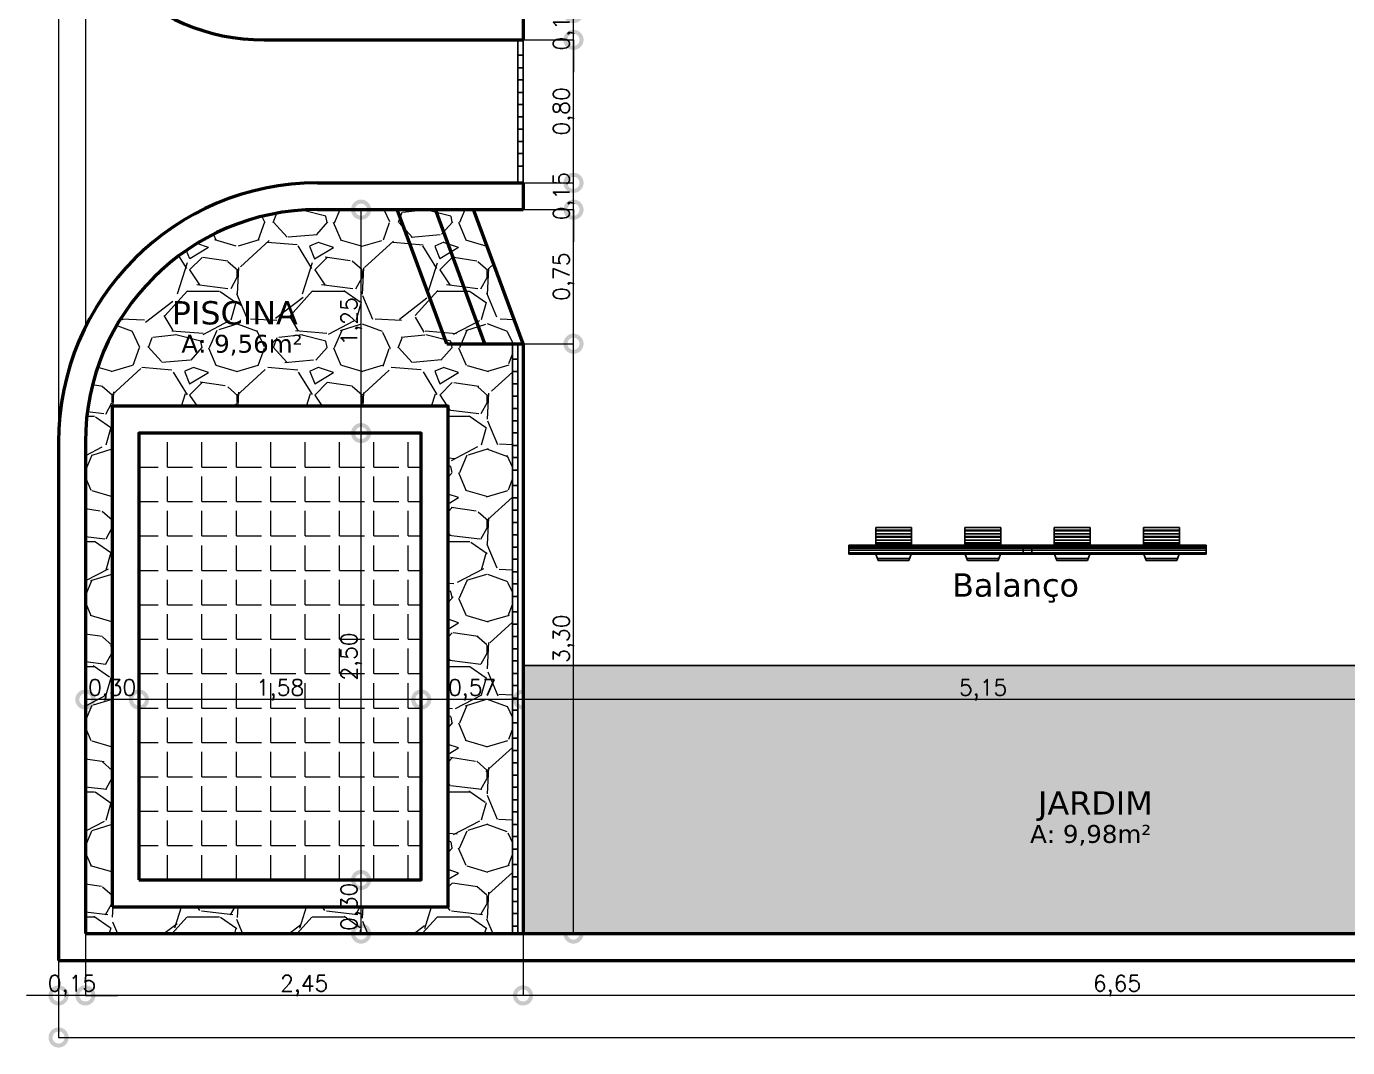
# Model space of a CAD drawing. Header units: millimetres. Extents: x 43 to 162, y -12 to 70.
# Drawn here: x 75.82 to 83.22, y 39.49 to 45.2 of the extents above; entities that cross this region are included whole.
import ezdxf

# ---------------------------------------------------------------- set-up
doc = ezdxf.new("R2010")
doc.units = ezdxf.units.MM
doc.header["$LTSCALE"] = 35
doc.header["$MEASUREMENT"] = 0
doc.header["$PDMODE"] = 35
doc.linetypes.add('HIDDEN2', pattern=[0.1875, 0.125, -0.0625])
for name, color, linetype, lineweight in [('ALVENARIA', 7, 'Continuous', 50), ('cotas', 1, 'Continuous', 9), ('PISO', 122, 'Continuous', 9), ('PROJEÇÃO', 165, 'HIDDEN2', 18)]:
    doc.layers.add(name, color=color, linetype=linetype, lineweight=lineweight)
for name, color, linetype in [('BALANÇO', 2, 'Continuous'), ('DESNÍVEL', 251, 'Continuous'), ('detalhes', 41, 'Continuous'), ('Esquadrias', 130, 'Continuous'), ('HACHURA 01', 8, 'Continuous'), ('TEXTO', 172, 'Continuous')]:
    doc.layers.add(name, color=color, linetype=linetype)
doc.styles.add('COTAS', font='romans.shx')
doc.styles.add('TEXTO ARQ', font='verdana.ttf')
doc.dimstyles.new('1 50', dxfattribs={"dimtxt": 0.09, "dimasz": 0.18, "dimexe": 0.0005, "dimexo": 0.001, "dimgap": 0.0006000000000000001, "dimtad": 1, "dimzin": 0, "dimtxsty": 'COTAS', "dimblk": 'DOTSMALL', "dimcen": 0.003, "dimdle": 0.0003, "dimclrd": 256, "dimclre": 256, "dimclrt": 256, "dimazin": 0, "dimtfac": 1, "dimtix": 1, "dimtmove": 0, "dimatfit": 3, "dimldrblk": 'DOTSMALL', "dimfxl": 1, "dimtolj": 1, "dimtzin": 0, "dimlwd": -1, "dimlwe": -1, "dimarcsym": 0})

# ---------------------------------------------------------------- blocks, each defined once
blk = doc.blocks.new('_DotSmall')
at = {"color": 0, "const_width": 0.5}
blk.add_lwpolyline([(-0.0625, 0, 1), (0.0625, 0, 1)], format="xyb", close=True, dxfattribs=at)
blk = doc.blocks.new('*D99')
at = {"layer": 'cotas'}
for p, q in [((78.60526059474311, 41.43501205040724), (78.03466059474312, 41.43501205040724)), ((78.03496059474311, 41.40811409249317), (78.03496059474311, 41.43551205040724)), ((78.60496059474312, 41.44215262823091), (78.60496059474312, 41.43451205040724))]:
    blk.add_line(p, q, dxfattribs=at)
at = {"layer": 'Defpoints', "color": 0}
for p in [(78.03496059474311, 41.43501205040724), (78.60496059474312, 41.44315262823091), (78.03496059474311, 41.40711409249317)]:
    blk.add_point(p, dxfattribs=at)
at = {"layer": 'cotas', "xscale": 0.18, "yscale": 0.18, "zscale": 0.18, "rotation": 180}
blk.add_blockref('_DotSmall', (78.03496059474311, 41.43501205040724), dxfattribs=at)
at = {"layer": 'cotas', "xscale": 0.18, "yscale": 0.18, "zscale": 0.18}
blk.add_blockref('_DotSmall', (78.60496059474312, 41.43501205040724), dxfattribs=at)
at = {"layer": 'cotas', "insert": (78.31996059474312, 41.48918347897867), "char_height": 0.09, "attachment_point": 5, "style": 'COTAS'}
blk.add_mtext('\\A1;0,57', dxfattribs=at)
blk = doc.blocks.new('*D100')
at = {"layer": 'cotas'}
for p, q in [((78.03526059474311, 41.43501205040724), (76.45466059474312, 41.43501205040724)), ((76.45496059474311, 41.40811409249317), (76.45496059474311, 41.43551205040724)), ((78.03496059474311, 41.40811409249317), (78.03496059474311, 41.43551205040724))]:
    blk.add_line(p, q, dxfattribs=at)
at = {"layer": 'Defpoints', "color": 0}
for p in [(76.45496059474311, 41.43501205040724), (76.45496059474311, 41.40711409249317), (78.03496059474311, 41.40711409249317)]:
    blk.add_point(p, dxfattribs=at)
at = {"layer": 'cotas', "xscale": 0.18, "yscale": 0.18, "zscale": 0.18, "rotation": 180}
blk.add_blockref('_DotSmall', (76.45496059474311, 41.43501205040724), dxfattribs=at)
at = {"layer": 'cotas', "xscale": 0.18, "yscale": 0.18, "zscale": 0.18}
blk.add_blockref('_DotSmall', (78.03496059474311, 41.43501205040724), dxfattribs=at)
at = {"layer": 'cotas', "insert": (77.2449605947431, 41.48918347897867), "char_height": 0.09, "attachment_point": 5, "style": 'COTAS'}
blk.add_mtext('\\A1;1,58', dxfattribs=at)
blk = doc.blocks.new('*D101')
at = {"layer": 'cotas'}
for p, q in [((76.45526059474311, 41.43501205040724), (76.15466059474312, 41.43501205040724)), ((76.15496059474312, 41.43601205040724), (76.15496059474312, 41.43551205040724)), ((76.45496059474311, 41.40811409249317), (76.45496059474311, 41.43551205040724))]:
    blk.add_line(p, q, dxfattribs=at)
at = {"layer": 'Defpoints', "color": 0}
for p in [(76.15496059474312, 41.43501205040724), (76.15496059474312, 41.43501205040724), (76.45496059474311, 41.40711409249317)]:
    blk.add_point(p, dxfattribs=at)
at = {"layer": 'cotas', "xscale": 0.18, "yscale": 0.18, "zscale": 0.18, "rotation": 180}
blk.add_blockref('_DotSmall', (76.15496059474312, 41.43501205040724), dxfattribs=at)
at = {"layer": 'cotas', "xscale": 0.18, "yscale": 0.18, "zscale": 0.18}
blk.add_blockref('_DotSmall', (76.45496059474311, 41.43501205040724), dxfattribs=at)
at = {"layer": 'cotas', "insert": (76.30496059474311, 41.48918347897867), "char_height": 0.09, "attachment_point": 5, "style": 'COTAS'}
blk.add_mtext('\\A1;0,30', dxfattribs=at)
blk = doc.blocks.new('*D102')
at = {"layer": 'cotas'}
for p, q in [((77.76278651695515, 40.42572165544193), (77.69792097632491, 40.42572165544193)), ((77.69842097632491, 40.12542165544193), (77.69842097632491, 40.42602165544194)), ((77.76278651695515, 40.12572165544194), (77.69792097632491, 40.12572165544194))]:
    blk.add_line(p, q, dxfattribs=at)
at = {"layer": 'Defpoints', "color": 0}
for p in [(77.69842097632491, 40.42572165544193), (77.76378651695515, 40.42572165544193), (77.76378651695515, 40.12572165544194)]:
    blk.add_point(p, dxfattribs=at)
at = {"layer": 'cotas', "xscale": 0.18, "yscale": 0.18, "zscale": 0.18}
for p, rotation in [((77.69842097632491, 40.42572165544193), 90), ((77.69842097632491, 40.12572165544194), 270)]:
    blk.add_blockref('_DotSmall', p, dxfattribs=dict(at, rotation=rotation))
at = {"layer": 'cotas', "insert": (77.64424954775347, 40.27572165544194), "char_height": 0.09, "attachment_point": 5, "rotation": 90, "style": 'COTAS'}
blk.add_mtext('\\A1;0,30', dxfattribs=at)
blk = doc.blocks.new('*D103')
at = {"layer": 'cotas'}
for p, q in [((77.6974209763249, 42.92572165544193), (77.69792097632491, 42.92572165544193)), ((77.69842097632491, 40.42542165544193), (77.69842097632491, 42.92602165544194)), ((77.76278651695515, 40.42572165544193), (77.69792097632491, 40.42572165544193))]:
    blk.add_line(p, q, dxfattribs=at)
at = {"layer": 'Defpoints', "color": 0}
for p in [(77.69842097632491, 42.92572165544193), (77.69842097632491, 42.92572165544193), (77.76378651695515, 40.42572165544193)]:
    blk.add_point(p, dxfattribs=at)
at = {"layer": 'cotas', "xscale": 0.18, "yscale": 0.18, "zscale": 0.18}
for p, rotation in [((77.69842097632491, 42.92572165544193), 90), ((77.69842097632491, 40.42572165544193), 270)]:
    blk.add_blockref('_DotSmall', p, dxfattribs=dict(at, rotation=rotation))
at = {"layer": 'cotas', "insert": (77.64424954775347, 41.67572165544194), "char_height": 0.09, "attachment_point": 5, "rotation": 90, "style": 'COTAS'}
blk.add_mtext('\\A1;2,50', dxfattribs=at)
blk = doc.blocks.new('*D104')
at = {"layer": 'cotas'}
for p, q in [((77.69742097632492, 44.17572165544193), (77.69792097632491, 44.17572165544193)), ((77.69842097632491, 42.92542165544193), (77.69842097632491, 44.17602165544194)), ((77.6974209763249, 42.92572165544193), (77.69792097632491, 42.92572165544193))]:
    blk.add_line(p, q, dxfattribs=at)
at = {"layer": 'Defpoints', "color": 0}
for p in [(77.69842097632493, 44.17572165544193), (77.69842097632491, 44.17572165544193), (77.69842097632491, 42.92572165544193)]:
    blk.add_point(p, dxfattribs=at)
at = {"layer": 'cotas', "xscale": 0.18, "yscale": 0.18, "zscale": 0.18}
for p, rotation in [((77.69842097632491, 44.17572165544193), 90), ((77.69842097632491, 42.92572165544193), 270)]:
    blk.add_blockref('_DotSmall', p, dxfattribs=dict(at, rotation=rotation))
at = {"layer": 'cotas', "insert": (77.64424954775347, 43.55072165544194), "char_height": 0.09, "attachment_point": 5, "rotation": 90, "style": 'COTAS'}
blk.add_mtext('\\A1;1,25', dxfattribs=at)
blk = doc.blocks.new('*D106')
at = {"layer": 'cotas'}
for p, q in [((83.75496059474311, 41.62472165544194), (83.75496059474311, 41.43451205040724)), ((83.7552605947431, 41.43501205040724), (78.60466059474312, 41.43501205040724)), ((78.60496059474312, 41.43401205040725), (78.60496059474312, 41.43451205040724))]:
    blk.add_line(p, q, dxfattribs=at)
at = {"layer": 'Defpoints', "color": 0}
for p in [(83.75496059474311, 41.62572165544194), (78.60496059474312, 41.43501205040724), (78.60496059474312, 41.43501205040724)]:
    blk.add_point(p, dxfattribs=at)
at = {"layer": 'cotas', "xscale": 0.18, "yscale": 0.18, "zscale": 0.18, "rotation": 180}
blk.add_blockref('_DotSmall', (78.60496059474312, 41.43501205040724), dxfattribs=at)
at = {"layer": 'cotas', "xscale": 0.18, "yscale": 0.18, "zscale": 0.18}
blk.add_blockref('_DotSmall', (83.75496059474311, 41.43501205040724), dxfattribs=at)
at = {"layer": 'cotas', "insert": (81.17996059474311, 41.48918347897867), "char_height": 0.09, "attachment_point": 5, "style": 'COTAS'}
blk.add_mtext('\\A1;5,15', dxfattribs=at)
blk = doc.blocks.new('*D108')
at = {"layer": 'cotas'}
for p, q in [((78.60596059474312, 43.42572165544193), (78.88775837583141, 43.42572165544193)), ((78.88725837583141, 40.12542165544193), (78.88725837583141, 43.42602165544194)), ((78.60596059474312, 40.12572165544194), (78.88775837583141, 40.12572165544194))]:
    blk.add_line(p, q, dxfattribs=at)
at = {"layer": 'Defpoints', "color": 0}
for p in [(78.60496059474312, 43.42572165544193), (78.88725837583141, 43.42572165544193), (78.60496059474312, 40.12572165544194)]:
    blk.add_point(p, dxfattribs=at)
at = {"layer": 'cotas', "xscale": 0.18, "yscale": 0.18, "zscale": 0.18}
for p, rotation in [((78.88725837583141, 43.42572165544193), 90), ((78.88725837583141, 40.12572165544194), 270)]:
    blk.add_blockref('_DotSmall', p, dxfattribs=dict(at, rotation=rotation))
at = {"layer": 'cotas', "insert": (78.83308694725997, 41.77572165544194), "char_height": 0.09, "attachment_point": 5, "rotation": 90, "style": 'COTAS'}
blk.add_mtext('\\A1;3,30', dxfattribs=at)
blk = doc.blocks.new('*D109')
at = {"layer": 'cotas'}
for p, q in [((78.60596059474312, 44.17572165544192), (78.88775837583141, 44.17572165544192)), ((78.88725837583141, 43.42542165544193), (78.88725837583141, 44.17602165544192)), ((78.60596059474312, 43.42572165544193), (78.88775837583141, 43.42572165544193))]:
    blk.add_line(p, q, dxfattribs=at)
at = {"layer": 'Defpoints', "color": 0}
for p in [(78.60496059474312, 44.17572165544192), (78.88725837583141, 44.17572165544192), (78.60496059474312, 43.42572165544193)]:
    blk.add_point(p, dxfattribs=at)
at = {"layer": 'cotas', "xscale": 0.18, "yscale": 0.18, "zscale": 0.18}
for p, rotation in [((78.88725837583141, 44.17572165544192), 90), ((78.88725837583141, 43.42572165544193), 270)]:
    blk.add_blockref('_DotSmall', p, dxfattribs=dict(at, rotation=rotation))
at = {"layer": 'cotas', "insert": (78.83308694725997, 43.80072165544193), "char_height": 0.09, "attachment_point": 5, "rotation": 90, "style": 'COTAS'}
blk.add_mtext('\\A1;0,75', dxfattribs=at)
blk = doc.blocks.new('*D110')
at = {"layer": 'cotas'}
for p, q in [((78.88725837583141, 44.32572165544193), (78.88725837583141, 44.50572165544193)), ((78.60596059474312, 44.32572165544193), (78.88775837583141, 44.32572165544193)), ((78.88725837583141, 44.17572165544192), (78.88725837583141, 44.32572165544193)), ((78.60596059474312, 44.17572165544192), (78.88775837583141, 44.17572165544192)), ((78.88725837583141, 44.17572165544192), (78.88725837583141, 43.99572165544192))]:
    blk.add_line(p, q, dxfattribs=at)
at = {"layer": 'Defpoints', "color": 0}
for p in [(78.60496059474312, 44.32572165544193), (78.88725837583141, 44.32572165544193), (78.60496059474312, 44.17572165544192)]:
    blk.add_point(p, dxfattribs=at)
at = {"layer": 'cotas', "xscale": 0.18, "yscale": 0.18, "zscale": 0.18}
for p, rotation in [((78.88725837583141, 44.32572165544193), 270), ((78.88725837583141, 44.17572165544192), 90)]:
    blk.add_blockref('_DotSmall', p, dxfattribs=dict(at, rotation=rotation))
at = {"layer": 'cotas', "insert": (78.83308694725997, 44.25072165544193), "char_height": 0.09, "attachment_point": 5, "rotation": 90, "style": 'COTAS'}
blk.add_mtext('\\A1;0,15', dxfattribs=at)
blk = doc.blocks.new('*D111')
at = {"layer": 'cotas'}
for p, q in [((78.60596059474314, 45.12572165544194), (78.88775837583141, 45.12572165544194)), ((78.88725837583141, 44.32542165544193), (78.88725837583141, 45.12602165544195)), ((78.60596059474312, 44.32572165544193), (78.88775837583141, 44.32572165544193))]:
    blk.add_line(p, q, dxfattribs=at)
at = {"layer": 'Defpoints', "color": 0}
for p in [(78.60496059474313, 45.12572165544194), (78.88725837583141, 45.12572165544194), (78.60496059474312, 44.32572165544193)]:
    blk.add_point(p, dxfattribs=at)
at = {"layer": 'cotas', "xscale": 0.18, "yscale": 0.18, "zscale": 0.18}
for p, rotation in [((78.88725837583141, 45.12572165544194), 90), ((78.88725837583141, 44.32572165544193), 270)]:
    blk.add_blockref('_DotSmall', p, dxfattribs=dict(at, rotation=rotation))
at = {"layer": 'cotas', "insert": (78.83308694725997, 44.72572165544194), "char_height": 0.09, "attachment_point": 5, "rotation": 90, "style": 'COTAS'}
blk.add_mtext('\\A1;0,80', dxfattribs=at)
blk = doc.blocks.new('*D112')
at = {"layer": 'cotas'}
for p, q in [((78.88725837583141, 45.27572165544193), (78.88725837583141, 45.45572165544193)), ((78.60596059474314, 45.27572165544193), (78.88775837583141, 45.27572165544193)), ((78.88725837583141, 45.12572165544194), (78.88725837583141, 45.27572165544193)), ((78.60596059474314, 45.12572165544194), (78.88775837583141, 45.12572165544194)), ((78.88725837583141, 45.12572165544194), (78.88725837583141, 44.94572165544194))]:
    blk.add_line(p, q, dxfattribs=at)
at = {"layer": 'Defpoints', "color": 0}
for p in [(78.60496059474313, 45.27572165544193), (78.88725837583141, 45.27572165544193), (78.60496059474313, 45.12572165544194)]:
    blk.add_point(p, dxfattribs=at)
at = {"layer": 'cotas', "xscale": 0.18, "yscale": 0.18, "zscale": 0.18}
for p, rotation in [((78.88725837583141, 45.27572165544193), 270), ((78.88725837583141, 45.12572165544194), 90)]:
    blk.add_blockref('_DotSmall', p, dxfattribs=dict(at, rotation=rotation))
at = {"layer": 'cotas', "insert": (78.83308694725997, 45.20072165544195), "char_height": 0.09, "attachment_point": 5, "rotation": 90, "style": 'COTAS'}
blk.add_mtext('\\A1;0,15', dxfattribs=at)
blk = doc.blocks.new('*D120')
at = {"layer": 'cotas'}
for p, q in [((78.60496059474312, 40.12472165544194), (78.60496059474312, 39.77910652572764)), ((85.25496059474312, 40.12472165544194), (85.25496059474312, 39.77910652572764)), ((85.25526059474312, 39.77960652572764), (78.60466059474312, 39.77960652572764))]:
    blk.add_line(p, q, dxfattribs=at)
at = {"layer": 'Defpoints', "color": 0}
for p in [(78.60496059474312, 40.12572165544194), (85.25496059474312, 40.12572165544194), (78.60496059474312, 39.77960652572764)]:
    blk.add_point(p, dxfattribs=at)
at = {"layer": 'cotas', "xscale": 0.18, "yscale": 0.18, "zscale": 0.18, "rotation": 180}
blk.add_blockref('_DotSmall', (78.60496059474312, 39.77960652572764), dxfattribs=at)
at = {"layer": 'cotas', "xscale": 0.18, "yscale": 0.18, "zscale": 0.18}
blk.add_blockref('_DotSmall', (85.25496059474312, 39.77960652572764), dxfattribs=at)
at = {"layer": 'cotas', "insert": (81.92996059474312, 39.83377795429907), "char_height": 0.09, "attachment_point": 5, "style": 'COTAS'}
blk.add_mtext('\\A1;6,65', dxfattribs=at)
blk = doc.blocks.new('*D121')
at = {"layer": 'cotas'}
for p, q in [((76.15496059474312, 40.12472165544194), (76.15496059474312, 39.77910652572764)), ((78.60496059474312, 40.12472165544194), (78.60496059474312, 39.77910652572764)), ((78.60526059474311, 39.77960652572764), (76.15466059474312, 39.77960652572764))]:
    blk.add_line(p, q, dxfattribs=at)
at = {"layer": 'Defpoints', "color": 0}
for p in [(76.15496059474312, 40.12572165544194), (78.60496059474312, 40.12572165544194), (76.15496059474312, 39.77960652572764)]:
    blk.add_point(p, dxfattribs=at)
at = {"layer": 'cotas', "xscale": 0.18, "yscale": 0.18, "zscale": 0.18, "rotation": 180}
blk.add_blockref('_DotSmall', (76.15496059474312, 39.77960652572764), dxfattribs=at)
at = {"layer": 'cotas', "xscale": 0.18, "yscale": 0.18, "zscale": 0.18}
blk.add_blockref('_DotSmall', (78.60496059474312, 39.77960652572764), dxfattribs=at)
at = {"layer": 'cotas', "insert": (77.37996059474312, 39.83377795429907), "char_height": 0.09, "attachment_point": 5, "style": 'COTAS'}
blk.add_mtext('\\A1;2,45', dxfattribs=at)
blk = doc.blocks.new('*D122')
at = {"layer": 'cotas'}
for p, q in [((76.15496059474312, 40.12472165544194), (76.15496059474312, 39.77910652572764)), ((76.00496059474312, 39.97472165544193), (76.00496059474312, 39.77910652572764)), ((76.00496059474312, 39.77960652572764), (75.82496059474312, 39.77960652572764)), ((76.15496059474312, 39.77960652572764), (76.00496059474312, 39.77960652572764)), ((76.15496059474312, 39.77960652572764), (76.33496059474312, 39.77960652572764))]:
    blk.add_line(p, q, dxfattribs=at)
at = {"layer": 'Defpoints', "color": 0}
for p in [(76.15496059474312, 40.12572165544194), (76.00496059474312, 39.97572165544193), (76.00496059474312, 39.77960652572764)]:
    blk.add_point(p, dxfattribs=at)
at = {"layer": 'cotas', "xscale": 0.18, "yscale": 0.18, "zscale": 0.18}
blk.add_blockref('_DotSmall', (76.00496059474312, 39.77960652572764), dxfattribs=at)
at = {"layer": 'cotas', "xscale": 0.18, "yscale": 0.18, "zscale": 0.18, "rotation": 180}
blk.add_blockref('_DotSmall', (76.15496059474312, 39.77960652572764), dxfattribs=at)
at = {"layer": 'cotas', "insert": (76.07996059474311, 39.83377795429907), "char_height": 0.09, "attachment_point": 5, "style": 'COTAS'}
blk.add_mtext('\\A1;0,15', dxfattribs=at)
blk = doc.blocks.new('*D123')
at = {"layer": 'cotas'}
for p, q in [((76.00496059474312, 39.97472165544193), (76.00496059474312, 39.54385794763887)), ((105.2049605947431, 39.97472165544193), (105.2049605947431, 39.54385794763887)), ((76.00466059474313, 39.54435794763887), (105.2052605947431, 39.54435794763887))]:
    blk.add_line(p, q, dxfattribs=at)
at = {"layer": 'Defpoints', "color": 0}
for p in [(76.00496059474312, 39.97572165544193), (105.2049605947431, 39.97572165544193), (105.2049605947431, 39.54435794763887)]:
    blk.add_point(p, dxfattribs=at)
at = {"layer": 'cotas', "xscale": 0.18, "yscale": 0.18, "zscale": 0.18, "rotation": 180}
blk.add_blockref('_DotSmall', (76.00496059474312, 39.54435794763887), dxfattribs=at)
at = {"layer": 'cotas', "xscale": 0.18, "yscale": 0.18, "zscale": 0.18}
blk.add_blockref('_DotSmall', (105.2049605947431, 39.54435794763887), dxfattribs=at)
at = {"layer": 'cotas', "insert": (90.60496059474312, 39.5985293762103), "char_height": 0.09, "attachment_point": 5, "style": 'COTAS'}
blk.add_mtext('\\A1;29,20', dxfattribs=at)
blk = doc.blocks.new('A$C72054F9F')
at = {"layer": 'BALANÇO', "color": 190}
for p, q in [((0.03498735779288609, 1.999999899548499), (0.03498735779288609, -1.004515013391938e-07)), ((0.08498735779289746, 1.999999899548499), (0.03498735779288609, 1.999999899548499)), ((0.04301026867887003, 1.999999899548499), (0.04301026867887003, -1.004515013391938e-07)), ((0.05705035644345458, 1.999999899548499), (0.05705035644345458, -1.004515013391938e-07)), ((0.06908471648654313, 1.999999899548499), (0.06908471648654313, -1.004515013391938e-07)), ((0.07710762108661129, 1.999999899548499), (0.07710762108661129, -1.004515013391938e-07)), ((0.08498735779289746, 1.999999899548499), (0.08498735779289746, -1.004515013391938e-07)), ((0.08498735779289746, -1.004515013391938e-07), (0.03498735779288609, -1.004515013391938e-07))]:
    blk.add_line(p, q, dxfattribs=at)
at = {"layer": 'BALANÇO', "color": 142}
for p, q in [((0.03498735779288609, 1.849604662576724), (-1.030229554999096e-07, 1.835817264425998)), ((0.1849873577928918, 1.849999899548465), (0.08498735779289746, 1.849999899548465)), ((0.09394309945605528, 1.849999899548465), (0.09394309945605528, 1.649999899548476)), ((0.09894309945605073, 1.849999899548465), (0.09894309945605073, 1.649999899548476)), ((0.1139578522350178, 1.849999899548465), (0.1139578522350178, 1.649999899548476)), ((0.1294578522350207, 1.849999899548465), (0.1294578522350207, 1.649999899548476)), ((0.1344578522350162, 1.849999899548465), (0.1344578522350162, 1.649999899548476)), ((0.1494726050139548, 1.849999899548465), (0.1494726050139548, 1.649999899548476)), ((0.1649726050139293, 1.849999899548465), (0.1649726050139293, 1.649999899548476)), ((0.1699726050139247, 1.849999899548465), (0.1699726050139247, 1.649999899548476)), ((0.1849873577928918, 1.849999899548465), (0.1849873577928918, 1.649999899548476)), ((-1.030229554999096e-07, 1.835817264425998), (-1.030229554999096e-07, 1.664182534670971)), ((0.01104645672830884, 1.840170347328694), (0.01104645672830884, 1.659829451768246)), ((0.09894309945605073, 1.817181008606468), (0.0939430994560837, 1.817181008606468)), ((0.09894309945605073, 1.80468100860648), (0.0939430994560837, 1.80468100860648)), ((0.1344578522349877, 1.817181008606468), (0.1294578522350207, 1.817181008606468)), ((0.1344578522349877, 1.80468100860648), (0.1294578522350207, 1.80468100860648)), ((0.1699726050139247, 1.81718100860644), (0.1649726050139293, 1.81718100860644)), ((0.1699726050139247, 1.804681008606451), (0.1649726050139293, 1.804681008606451)), ((0.09894309945605073, 1.756249899548493), (0.0939430994560837, 1.756249899548493)), ((0.09894309945605073, 1.743749899548504), (0.0939430994560837, 1.743749899548504)), ((0.1344578522349877, 1.756249899548493), (0.1294578522350207, 1.756249899548493)), ((0.1344578522349877, 1.743749899548504), (0.1294578522350207, 1.743749899548504)), ((0.1699726050139247, 1.756249899548465), (0.1649726050139293, 1.756249899548465)), ((0.1699726050139247, 1.743749899548476), (0.1649726050139293, 1.743749899548476)), ((0.03498735779288609, 1.650395136520217), (-1.030229554999096e-07, 1.664182534670971)), ((0.1849873577928918, 1.649999899548476), (0.08498735779289746, 1.649999899548476)), ((0.09894309945605073, 1.692444665322199), (0.0939430994560837, 1.692444665322199)), ((0.09894309945605073, 1.679944665322211), (0.0939430994560837, 1.679944665322211)), ((0.1344578522349877, 1.692444665322199), (0.1294578522350207, 1.692444665322199)), ((0.1344578522349877, 1.679944665322211), (0.1294578522350207, 1.679944665322211)), ((0.1699726050139247, 1.692444665322171), (0.1649726050139293, 1.692444665322171)), ((0.1699726050139247, 1.679944665322182), (0.1649726050139293, 1.679944665322182)), ((0.03498735779288609, 1.349604662576724), (-1.030229554999096e-07, 1.335817264425998)), ((-1.030229554999096e-07, 1.335817264425998), (-1.030229554999096e-07, 1.164182534670971)), ((0.01104645672830884, 1.340170347328694), (0.01104645672830884, 1.159829451768246)), ((0.1849873577928918, 1.349999899548465), (0.08498735779289746, 1.349999899548465)), ((0.09394309945605528, 1.349999899548465), (0.09394309945605528, 1.149999899548476)), ((0.09894309945605073, 1.349999899548465), (0.09894309945605073, 1.149999899548476)), ((0.1139578522350178, 1.349999899548465), (0.1139578522350178, 1.149999899548476)), ((0.1294578522350207, 1.349999899548465), (0.1294578522350207, 1.149999899548476)), ((0.1344578522350162, 1.349999899548465), (0.1344578522350162, 1.149999899548476)), ((0.1494726050139548, 1.349999899548465), (0.1494726050139548, 1.149999899548476)), ((0.1649726050139293, 1.349999899548465), (0.1649726050139293, 1.149999899548476)), ((0.1699726050139247, 1.349999899548465), (0.1699726050139247, 1.149999899548476)), ((0.1849873577928918, 1.349999899548465), (0.1849873577928918, 1.149999899548476)), ((0.09894309945605073, 1.317181008606468), (0.0939430994560837, 1.317181008606468)), ((0.09894309945605073, 1.30468100860648), (0.0939430994560837, 1.30468100860648)), ((0.1344578522349877, 1.317181008606468), (0.1294578522350207, 1.317181008606468)), ((0.1344578522349877, 1.30468100860648), (0.1294578522350207, 1.30468100860648)), ((0.1699726050139247, 1.31718100860644), (0.1649726050139293, 1.31718100860644)), ((0.1699726050139247, 1.304681008606451), (0.1649726050139293, 1.304681008606451)), ((0.09894309945605073, 1.256249899548493), (0.0939430994560837, 1.256249899548493)), ((0.09894309945605073, 1.243749899548504), (0.0939430994560837, 1.243749899548504)), ((0.09894309945605073, 1.192444665322199), (0.0939430994560837, 1.192444665322199)), ((0.1344578522349877, 1.256249899548493), (0.1294578522350207, 1.256249899548493)), ((0.1344578522349877, 1.243749899548504), (0.1294578522350207, 1.243749899548504)), ((0.1344578522349877, 1.192444665322199), (0.1294578522350207, 1.192444665322199)), ((0.1699726050139247, 1.256249899548465), (0.1649726050139293, 1.256249899548465)), ((0.1699726050139247, 1.243749899548476), (0.1649726050139293, 1.243749899548476)), ((0.1699726050139247, 1.192444665322171), (0.1649726050139293, 1.192444665322171)), ((0.03498735779288609, 1.150395136520217), (-1.030229554999096e-07, 1.164182534670971)), ((0.1849873577928918, 1.149999899548476), (0.08498735779289746, 1.149999899548476)), ((0.09894309945605073, 1.179944665322211), (0.0939430994560837, 1.179944665322211)), ((0.1344578522349877, 1.179944665322211), (0.1294578522350207, 1.179944665322211)), ((0.1699726050139247, 1.179944665322182), (0.1649726050139293, 1.179944665322182)), ((0.03498735779288609, 0.8496046625767804), (-1.030229554999096e-07, 0.8358172644260264)), ((-1.030229554999096e-07, 0.6641825346709993), (-1.030229554999096e-07, 0.8358172644260264)), ((0.01104645672830884, 0.659829451768303), (0.01104645672830884, 0.8401703473287512)), ((0.1849873577928918, 0.8499998995485214), (0.08498735779289746, 0.8499998995485214)), ((0.09394309945605528, 0.6499998995485328), (0.09394309945605528, 0.8499998995485214)), ((0.09894309945605073, 0.8200551337747868), (0.0939430994560837, 0.8200551337747868)), ((0.09894309945605073, 0.6499998995485328), (0.09894309945605073, 0.8499998995485214)), ((0.1139578522350178, 0.6499998995485328), (0.1139578522350178, 0.8499998995485214)), ((0.1294578522350207, 0.6499998995485328), (0.1294578522350207, 0.8499998995485214)), ((0.1344578522349877, 0.8200551337747868), (0.1294578522350207, 0.8200551337747868)), ((0.1344578522350162, 0.6499998995485328), (0.1344578522350162, 0.8499998995485214)), ((0.1494726050139548, 0.6499998995485328), (0.1494726050139548, 0.8499998995485214)), ((0.1649726050139293, 0.6499998995485328), (0.1649726050139293, 0.8499998995485214)), ((0.1699726050139247, 0.8200551337748152), (0.1649726050139293, 0.8200551337748152)), ((0.1699726050139247, 0.6499998995485328), (0.1699726050139247, 0.8499998995485214)), ((0.1849873577928918, 0.6499998995485328), (0.1849873577928918, 0.8499998995485214)), ((0.09894309945605073, 0.8075551337747982), (0.0939430994560837, 0.8075551337747982)), ((0.09894309945605073, 0.756249899548493), (0.0939430994560837, 0.756249899548493)), ((0.09894309945605073, 0.7437498995485043), (0.0939430994560837, 0.7437498995485043)), ((0.1344578522349877, 0.8075551337747982), (0.1294578522350207, 0.8075551337747982)), ((0.1344578522349877, 0.756249899548493), (0.1294578522350207, 0.756249899548493)), ((0.1344578522349877, 0.7437498995485043), (0.1294578522350207, 0.7437498995485043)), ((0.1699726050139247, 0.8075551337748266), (0.1649726050139293, 0.8075551337748266)), ((0.1699726050139247, 0.7562498995485214), (0.1649726050139293, 0.7562498995485214)), ((0.1699726050139247, 0.7437498995485328), (0.1649726050139293, 0.7437498995485328)), ((0.09894309945605073, 0.6953187904905178), (0.0939430994560837, 0.6953187904905178)), ((0.09894309945605073, 0.6828187904905292), (0.0939430994560837, 0.6828187904905292)), ((0.1344578522349877, 0.6953187904905178), (0.1294578522350207, 0.6953187904905178)), ((0.1344578522349877, 0.6828187904905292), (0.1294578522350207, 0.6828187904905292)), ((0.1699726050139247, 0.6953187904905462), (0.1649726050139293, 0.6953187904905462)), ((0.1699726050139247, 0.6828187904905576), (0.1649726050139293, 0.6828187904905576)), ((0.03498735779288609, 0.6503951365202738), (-1.030229554999096e-07, 0.6641825346709993)), ((0.1849873577928918, 0.6499998995485328), (0.08498735779289746, 0.6499998995485328)), ((0.03498735779288609, 0.3496046625767804), (-1.030229554999096e-07, 0.3358172644260264)), ((-1.030229554999096e-07, 0.1641825346709993), (-1.030229554999096e-07, 0.3358172644260264)), ((0.01104645672830884, 0.159829451768303), (0.01104645672830884, 0.3401703473287512)), ((0.1849873577928918, 0.3499998995485214), (0.08498735779289746, 0.3499998995485214)), ((0.09394309945605528, 0.1499998995485328), (0.09394309945605528, 0.3499998995485214)), ((0.09894309945605073, 0.3200551337747868), (0.0939430994560837, 0.3200551337747868)), ((0.09894309945605073, 0.3075551337747982), (0.0939430994560837, 0.3075551337747982)), ((0.09894309945605073, 0.1499998995485328), (0.09894309945605073, 0.3499998995485214)), ((0.1139578522350178, 0.1499998995485328), (0.1139578522350178, 0.3499998995485214)), ((0.1294578522350207, 0.1499998995485328), (0.1294578522350207, 0.3499998995485214)), ((0.1344578522349877, 0.3200551337747868), (0.1294578522350207, 0.3200551337747868)), ((0.1344578522349877, 0.3075551337747982), (0.1294578522350207, 0.3075551337747982)), ((0.1344578522350162, 0.1499998995485328), (0.1344578522350162, 0.3499998995485214)), ((0.1494726050139548, 0.1499998995485328), (0.1494726050139548, 0.3499998995485214)), ((0.1649726050139293, 0.1499998995485328), (0.1649726050139293, 0.3499998995485214)), ((0.1699726050139247, 0.3200551337748152), (0.1649726050139293, 0.3200551337748152)), ((0.1699726050139247, 0.3075551337748266), (0.1649726050139293, 0.3075551337748266)), ((0.1699726050139247, 0.1499998995485328), (0.1699726050139247, 0.3499998995485214)), ((0.1849873577928918, 0.1499998995485328), (0.1849873577928918, 0.3499998995485214)), ((0.09894309945605073, 0.256249899548493), (0.0939430994560837, 0.256249899548493)), ((0.09894309945605073, 0.2437498995485043), (0.0939430994560837, 0.2437498995485043)), ((0.1344578522349877, 0.256249899548493), (0.1294578522350207, 0.256249899548493)), ((0.1344578522349877, 0.2437498995485043), (0.1294578522350207, 0.2437498995485043)), ((0.1699726050139247, 0.2562498995485214), (0.1649726050139293, 0.2562498995485214)), ((0.1699726050139247, 0.2437498995485328), (0.1649726050139293, 0.2437498995485328)), ((0.03498735779288609, 0.1503951365202738), (-1.030229554999096e-07, 0.1641825346709993)), ((0.1849873577928918, 0.1499998995485328), (0.08498735779289746, 0.1499998995485328)), ((0.09894309945605073, 0.1953187904905178), (0.0939430994560837, 0.1953187904905178)), ((0.09894309945605073, 0.1828187904905292), (0.0939430994560837, 0.1828187904905292)), ((0.1344578522349877, 0.1953187904905178), (0.1294578522350207, 0.1953187904905178)), ((0.1344578522349877, 0.1828187904905292), (0.1294578522350207, 0.1828187904905292)), ((0.1699726050139247, 0.1953187904905462), (0.1649726050139293, 0.1953187904905462)), ((0.1699726050139247, 0.1828187904905576), (0.1649726050139293, 0.1828187904905576))]:
    blk.add_line(p, q, dxfattribs=at)
at = {"layer": 'BALANÇO', "color": 141}
for p, q in [((0.08498735779289746, 1.024999899548504), (0.03498735779288609, 1.024999899548504)), ((0.08498735779289746, 0.974999899548493), (0.03498735779288609, 0.974999899548493))]:
    blk.add_line(p, q, dxfattribs=at)
blk = doc.blocks.new('BALANÇO_PLT')
at = {"layer": 'Esquadrias'}
blk.add_blockref('A$C72054F9F', (-0.03498735779288609, -0.9999998995484987), dxfattribs=at)

msp = doc.modelspace()

# ---------------------------------------------------------------- hatches: boundary and pattern name
at = {"layer": 'HACHURA 01'}
h = msp.add_hatch(dxfattribs=at)
h.set_pattern_fill('AR-SAND,_O', color=86, scale=0.05)
h.set_pattern_definition([(37.50000000000001, (0, 0), (-0.003149667905480408, 0.09634118845065794), [0, -0.07600000000000001, 0, -0.085, 0, -0.08125]), (7.499999999999999, (0, 0), (0.08848883526338636, 0.141107303261487), [0, -0.041, 0, -0.0685, 0, -0.02625]), (327.5, (-0.0615, 0), (0.1557070930875748, 0.0002829526768482138), [0, -0.025, 0, -0.09000000000000001, 0, -0.1175]), (317.5, (-0.0615, 0), (0.1503063302286147, 0.04388377824671246), [0, -0.0125, 0, -0.059, 0, -0.0675])])
h.paths.add_polyline_path([(85.25496059474312, 41.12572165544194), (83.25496059474312, 41.12572165544192), (83.25496059474312, 41.62572165544192), (78.6049605947431, 41.62572165544192), (78.6049605947431, 40.12572165544194), (85.25496059474312, 40.12572165544194)])
h.paths.add_polyline_path([(85.25496059474312, 41.62572165544194), (83.75496059474312, 41.62572165544192), (83.25496059474312, 41.62572165544192), (83.25496059474312, 41.12572165544192), (85.25496059474312, 41.12572165544194)])
h.paths.add_polyline_path([(81.02031773760025, 41.5652549075501), (81.33960345188596, 41.5652549075501), (81.33960345188596, 41.41311205040724), (81.02031773760025, 41.41311205040724)], flags=24)
h.paths.add_polyline_path([(81.41132991204402, 40.57653768045428), (82.20041654736976, 40.57653768045428), (82.20041654736976, 40.76723613579342), (81.41132991204402, 40.76723613579342)], flags=24)
h.paths.add_polyline_path([(81.45464761504671, 40.75664532655067), (82.212122430359, 40.75664532655067), (82.212122430359, 40.95439549444858), (81.45464761504671, 40.95439549444858)], flags=24)
h.paths.add_polyline_path([(85.17031773760026, 41.5652549075501), (85.48960345188597, 41.5652549075501), (85.48960345188597, 41.41311205040724), (85.17031773760026, 41.41311205040724)], flags=9)
h.paths.add_polyline_path([(84.35174630902884, 41.5652549075501), (84.65817488045741, 41.5652549075501), (84.65817488045741, 41.41311205040724), (84.35174630902884, 41.41311205040724)], flags=25)
at = {"layer": 'PISO'}
h = msp.add_hatch(dxfattribs=at)
h.set_pattern_fill('GRAVEL,_O', color=31, scale=0.7)
h.set_pattern_definition([(228.0128, (0.504, 0.7), (-5.599998762510713, -6.300000939125073), [0.09417519999999999, -9.3233616]), (184.9697, (0.4409999999999999, 0.63), (8.400000736062344, 0.6999939149049362), [0.1616076, -15.9991475]), (132.5104, (0.28, 0.616), (6.999993502842769, -7.700006071709838), [0.1139516, -11.2812224]), (267.2737, (0.006999999999999999, 0.4409999999999999), (0.6999972124090332, 14.00000020648143), [0.1471666, -14.5694906]), (292.8337, (0, 0.294), (-3.500006933805998, 8.399997488244443), [0.1443085, -14.2865611]), (357.2737, (0.05599999999999999, 0.161), (-14.00000020648143, 0.699997212409034), [0.1471666, -14.5694906]), (37.6942, (0.203, 0.154), (-9.100005141932582, -6.99999328361237), [0.1946203, -19.2673943]), (72.2553, (0.357, 0.273), (4.900007533893785, 15.39999736186743), [0.1837416, -18.1904247]), (121.4296, (0.413, 0.448), (-5.600005763923455, 9.099996525544796), [0.147665, -14.6188511]), (175.2364, (0.336, 0.574), (7.70000066242371, -0.6999940728628823), [0.1685824, -8.2605341]), (222.3974, (0.168, 0.588), (-8.400005145751264, -7.699994457409883), [0.2180136, -21.5833625]), (138.8141, (0.7, 0.434), (-4.900002062764, 4.199998119339929), [0.0744107, -7.3666908]), (171.4692, (0.644, 0.4829999999999999), (9.099998799370589, -1.400005537027853), [0.1415659, -14.0150577]), (225, (0.504, 0.504), (-7.771561172376095e-17, -0.7000002166142665), [0.09899469999999999, -0.8909543999999999]), (203.1986, (0.455, 0.588), (3.499999811466953, 1.400000927685398), [0.0533106, -5.2777305]), (291.8014, (0.406, 0.567), (-0.6999999373504541, 2.100000191107539), [0.07539209999999999, -3.6942234]), (30.9638, (0.434, 0.4969999999999999), (2.099998615601598, 1.400001738478513), [0.1224503, -3.9592161]), (161.5651, (0.5389999999999999, 0.5599999999999999), (1.400000304215073, -0.6999988822558953), [0.0885437, -2.1250509]), (16.38950000000001, (0, 0.567), (7.000001538888371, 2.099994896872579), [0.12404, -12.2799915]), (70.3462, (0.119, 0.602), (-2.799996673160221, -7.700001494924356), [0.1040627, -10.3021856]), (293.1986, (0.5389999999999999, 0.7), (-1.400000927685398, 3.499999811466953), [0.1066205, -5.2244206]), (343.6105, (0.581, 0.602), (-7.000001538888371, 2.099994896872581), [0.12404, -12.2799915]), (339.444, (0, 0.133), (-3.500001291179696, 1.399997197495109), [0.119616, -5.8611868]), (294.7751, (0.112, 0.091), (-3.499994532471618, 7.700002395287382), [0.1002246, -9.9222501]), (66.80140000000002, (0.5459999999999999, 0), (1.400000927685399, 3.499999811466953), [0.1066205, -5.2244206]), (17.354, (0.588, 0.098), (-9.100001413367783, -2.799996151581383), [0.1173417, -11.6167968]), (69.444, (0.203, 0), (-1.399997197495111, -3.500001291179695), [0.059808, -5.920994799999999]), (101.3099, (0.504, 0), (-0.6999983425131237, 2.800000526561667), [0.035693, -3.533620299999999]), (165.9638, (0.4969999999999999, 0.035), (2.100000382192817, -0.6999986401528719), [0.1443085, -2.741865]), (186.009, (0.357, 0.06999999999999999), (6.999999825634228, 0.699999522237289), [0.133735, -13.2397461]), (303.6901, (0.434, 0.434), (-0.7000009341550335, 1.399999690439812), [0.1009554, -2.4229303]), (353.1572, (0.4899999999999999, 0.35), (11.89999955583498, -1.400005598547333), [0.1762558, -17.4492941]), (60.94540000000001, (0.6649999999999999, 0.329), (-2.800000019039496, -4.90000026919878), [0.07206919999999999, -7.1348718]), (90, (0.7, 0.392), (-0.6999999999999998, 0.7), [0.042, -0.6579999999999999]), (120.2564, (0.343, 0.091), (2.799996420761885, -4.900001719098313), [0.0972468, -9.627464]), (48.01280000000001, (0.294, 0.175), (5.599998762510712, 6.300000939125074), [0.1883504, -9.229186399999998]), (0, (0.42, 0.315), (0.7, 0.7), [0.182, -0.518]), (325.3048, (0.602, 0.315), (-6.999995981291268, 4.90000602671612), [0.1106798, -10.9572918]), (254.0546, (0.693, 0.252), (-0.6999999225074667, -2.800000088656506), [0.1019214, -4.9941556]), (207.646, (0.6649999999999999, 0.154), (-13.29999706502571, -7.000005399218424), [0.1659455, -16.4286318]), (175.4261, (0.518, 0.077), (-9.100000390818494, 0.6999963608127587), [0.1755593, -17.3803518])])
h.paths.add_polyline_path([(78.54496059474312, 43.42572165544193), (78.17840724647856, 43.42572165544193), (77.90063019570226, 44.17572165544193), (77.45496059474316, 44.17572165544193, 0.4142135623730999), (76.15496059474313, 42.87572165544194), (76.15496059474312, 40.12572165544194), (78.54496059474312, 40.12572165544194)])
h.paths.add_polyline_path([(78.18496059474312, 40.27572165544193), (76.30496059474311, 40.27572165544193), (76.30496059474311, 43.07572165544194), (78.18496059474312, 43.07572165544193)], flags=16)
h.paths.add_polyline_path([(78.03496059474311, 40.42572165544193), (76.45496059474311, 40.42572165544193), (76.45496059474313, 42.92572165544194), (78.03496059474311, 42.92572165544193)], flags=0)
h.paths.add_polyline_path([(78.17840724647856, 43.42572165544194), (78.39168392061084, 43.42572165544195), (78.11390686983457, 44.17572165544193), (77.90063019570226, 44.17572165544193)], flags=16)
h.paths.add_polyline_path([(78.39168392061084, 43.42572165544194), (78.60496059474312, 43.42572165544193), (78.32718354396684, 44.17572165544193), (78.11390686983458, 44.17572165544193)])
h.paths.add_polyline_path([(78.16031773760027, 41.5652549075501), (78.47960345188598, 41.5652549075501), (78.47960345188598, 41.41311205040724), (78.16031773760027, 41.41311205040724)], flags=24)
h.paths.add_polyline_path([(77.09174630902882, 41.5652549075501), (77.39817488045739, 41.5652549075501), (77.39817488045739, 41.41311205040724), (77.09174630902882, 41.41311205040724)], flags=8)
h.paths.add_polyline_path([(76.14531773760025, 41.5652549075501), (76.46460345188596, 41.5652549075501), (76.46460345188596, 41.41311205040724), (76.14531773760025, 41.41311205040724)], flags=9)
h.paths.add_polyline_path([(77.56817811918205, 40.11607879829909), (77.56817811918205, 40.4353645125848), (77.72032097632491, 40.4353645125848), (77.72032097632491, 40.11607879829909)], flags=9)
h.paths.add_polyline_path([(77.56817811918205, 41.51607879829909), (77.56817811918205, 41.8353645125848), (77.72032097632491, 41.8353645125848), (77.72032097632491, 41.51607879829909)], flags=8)
h.paths.add_polyline_path([(77.56817811918205, 43.39750736972766), (77.56817811918205, 43.70393594115623), (77.72032097632491, 43.70393594115623), (77.72032097632491, 43.39750736972766)], flags=24)
h.paths.add_polyline_path([(76.66046016571808, 43.31897207096984), (77.44941248270935, 43.31897207096984), (77.44941248270935, 43.50926757130564), (76.66046016571808, 43.50926757130564)], flags=24)
h.paths.add_polyline_path([(76.60463750956133, 43.49776843432613), (77.43339842292599, 43.49776843432613), (77.43339842292599, 43.69984029463507), (76.60463750956133, 43.69984029463507)], flags=24)
h = msp.add_hatch(dxfattribs=at)
h.set_pattern_fill('ANGLE', color=256, scale=0.7, style=0)
h.set_pattern_definition([(0, (0, 0), (0, 0.1925), [0.14, -0.0525]), (90, (0, 0), (-0.1925, 1.178683615554038e-17), [0.14, -0.0525])])
h.paths.add_polyline_path([(78.03496059474311, 40.42572165544193), (78.0349605947431, 42.92572165544194), (76.45496059474311, 42.92572165544194), (76.45496059474313, 40.42572165544193)])
h.paths.add_polyline_path([(77.09174630902882, 41.5652549075501), (77.39817488045739, 41.5652549075501), (77.39817488045739, 41.41311205040724), (77.09174630902882, 41.41311205040724)], flags=24)
h.paths.add_polyline_path([(77.56817811918205, 41.51607879829909), (77.56817811918205, 41.8353645125848), (77.72032097632491, 41.8353645125848), (77.72032097632491, 41.51607879829909)], flags=24)

# ---------------------------------------------------------------- linework, layer by layer
at = {"layer": 'ALVENARIA'}
for p, q in [((78.60496059474312, 45.27572165544193), (78.60496059474313, 45.12572165544194)), ((77.15496059474312, 45.12572165544194), (78.6049605947431, 45.12572165544193)), ((77.45496059474313, 44.32572165544193), (78.6049605947431, 44.32572165544193)), ((78.60496059474312, 44.32572165544193), (78.60496059474312, 44.17572165544192)), ((77.45496059474313, 44.17572165544193), (78.6049605947431, 44.17572165544193)), ((78.17840724647856, 43.42572165544193), (77.90063019570228, 44.17572165544193)), ((78.39168392061083, 43.42572165544193), (78.11390686983457, 44.17572165544193)), ((78.60496059474312, 43.42572165544193), (78.32718354396684, 44.17572165544193)), ((78.17840724647856, 43.42572165544193), (78.6049605947431, 43.42572165544193)), ((78.60496059474312, 43.42572165544193), (78.60496059474312, 40.12572165544194)), ((76.00496059474314, 42.87572165544194), (76.00496059474312, 39.97572165544193)), ((76.15496059474313, 42.87572165544194), (76.15496059474312, 40.12572165544194)), ((76.15496059474312, 40.12572165544194), (101.3249605947431, 40.12572165544194)), ((76.00496059474312, 39.97572165544193), (105.2049605947431, 39.97572165544193))]:
    msp.add_line(p, q, dxfattribs=at)
at = {"layer": 'ALVENARIA', "color": 5}
for points in [[(76.30496059474311, 40.27572165544193), (78.18496059474312, 40.27572165544193), (78.18496059474312, 43.07572165544193), (76.30496059474311, 43.07572165544193)], [(76.45496059474311, 40.42572165544193), (78.03496059474311, 40.42572165544193), (78.03496059474311, 42.92572165544193), (76.45496059474311, 42.92572165544193)]]:
    msp.add_lwpolyline(points, close=True, dxfattribs=at)
at = {"layer": 'ALVENARIA'}
for centre, radius, start, end in [((77.15496059474312, 46.27572165544192), 1.15, 180, 270), ((77.45496059474313, 42.87572165544194), 1.45, 90, 180), ((77.45496059474313, 42.87572165544194), 1.3, 90, 180)]:
    msp.add_arc(centre, radius, start, end, dxfattribs=at)
at = {"layer": 'DESNÍVEL'}
msp.add_line((83.75496059474312, 41.62572165544192), (78.60496059474312, 41.62572165544192), dxfattribs=at)
at = {"layer": 'detalhes', "color": 152}
for p, q in [((78.57496059474312, 45.12572165544194), (78.57496059474312, 44.32572165544193)), ((78.60496059474312, 45.12572165544194), (78.60496059474312, 44.32572165544193)), ((78.60496059474312, 45.0393911010637), (78.57496059474312, 45.0393911010637)), ((78.60496059474312, 44.96943086272259), (78.57496059474312, 44.96943086272259)), ((78.60496059474312, 44.90178231478615), (78.57496059474312, 44.90178231478615)), ((78.60496059474312, 44.83182207644504), (78.57496059474312, 44.83182207644504)), ((78.60496059474312, 44.76417352850861), (78.57496059474312, 44.76417352850861)), ((78.60496059474312, 44.6942132901675), (78.57496059474312, 44.6942132901675)), ((78.60496059474312, 44.62656474223106), (78.57496059474312, 44.62656474223106)), ((78.60496059474312, 44.55660450388995), (78.57496059474312, 44.55660450388995)), ((78.60496059474312, 44.48895595595351), (78.57496059474312, 44.48895595595351)), ((78.60496059474312, 44.4189957176124), (78.57496059474312, 44.4189957176124)), ((78.54496059474312, 43.42572165544193), (78.54496059474312, 40.12572165544194)), ((78.57496059474312, 43.42572165544193), (78.57496059474312, 40.12572165544194)), ((78.5749605947431, 43.3393911010637), (78.5449605947431, 43.3393911010637)), ((78.5749605947431, 43.26943086272259), (78.5449605947431, 43.26943086272259)), ((78.5749605947431, 43.20178231478616), (78.5449605947431, 43.20178231478616)), ((78.5749605947431, 43.13182207644505), (78.5449605947431, 43.13182207644505)), ((78.5749605947431, 43.06417352850861), (78.5449605947431, 43.06417352850861)), ((78.5749605947431, 42.9942132901675), (78.5449605947431, 42.9942132901675)), ((78.5749605947431, 42.92656474223106), (78.5449605947431, 42.92656474223106)), ((78.5749605947431, 42.85660450388995), (78.5449605947431, 42.85660450388995)), ((78.5749605947431, 42.78895595595352), (78.5449605947431, 42.78895595595352)), ((78.5749605947431, 42.71899571761241), (78.5449605947431, 42.71899571761241)), ((78.57496059474309, 42.63266516323418), (78.54496059474309, 42.63266516323418)), ((78.57496059474309, 42.56270492489307), (78.54496059474309, 42.56270492489307)), ((78.57496059474309, 42.49505637695663), (78.54496059474309, 42.49505637695663)), ((78.57496059474309, 42.42509613861552), (78.54496059474309, 42.42509613861552)), ((78.57496059474309, 42.35744759067909), (78.54496059474309, 42.35744759067909)), ((78.57496059474309, 42.28748735233798), (78.54496059474309, 42.28748735233798)), ((78.57496059474309, 42.21983880440154), (78.54496059474309, 42.21983880440154)), ((78.57496059474309, 42.14987856606043), (78.54496059474309, 42.14987856606043)), ((78.57496059474309, 42.08223001812399), (78.54496059474309, 42.08223001812399)), ((78.57496059474309, 42.01226977978288), (78.54496059474309, 42.01226977978288)), ((78.5749605947431, 41.92593922540465), (78.5449605947431, 41.92593922540465)), ((78.5749605947431, 41.85597898706354), (78.5449605947431, 41.85597898706354)), ((78.5749605947431, 41.78833043912711), (78.5449605947431, 41.78833043912711)), ((78.5749605947431, 41.718370200786), (78.5449605947431, 41.718370200786)), ((78.5749605947431, 41.65072165284956), (78.5449605947431, 41.65072165284956)), ((78.5749605947431, 41.58076141450845), (78.5449605947431, 41.58076141450845)), ((78.5749605947431, 41.51311286657202), (78.5449605947431, 41.51311286657202)), ((78.5749605947431, 41.44315262823091), (78.5449605947431, 41.44315262823091)), ((78.5749605947431, 41.37550408029447), (78.5449605947431, 41.37550408029447)), ((78.5749605947431, 41.30554384195336), (78.5449605947431, 41.30554384195336)), ((78.5749605947431, 41.21921328757513), (78.5449605947431, 41.21921328757513)), ((78.5749605947431, 41.14925304923402), (78.5449605947431, 41.14925304923402)), ((78.5749605947431, 41.08160450129758), (78.5449605947431, 41.08160450129758)), ((78.5749605947431, 41.01164426295647), (78.5449605947431, 41.01164426295647)), ((78.5749605947431, 40.94399571502004), (78.5449605947431, 40.94399571502004)), ((78.5749605947431, 40.87403547667893), (78.5449605947431, 40.87403547667893)), ((78.5749605947431, 40.80638692874249), (78.5449605947431, 40.80638692874249)), ((78.5749605947431, 40.73642669040138), (78.5449605947431, 40.73642669040138)), ((78.5749605947431, 40.66877814246494), (78.5449605947431, 40.66877814246494)), ((78.5749605947431, 40.59881790412383), (78.5449605947431, 40.59881790412383)), ((78.5749605947431, 40.51248734974561), (78.5449605947431, 40.51248734974561)), ((78.5749605947431, 40.44252711140449), (78.5449605947431, 40.44252711140449)), ((78.5749605947431, 40.37487856346806), (78.5449605947431, 40.37487856346806)), ((78.5749605947431, 40.30491832512695), (78.5449605947431, 40.30491832512695)), ((78.5749605947431, 40.23726977719051), (78.5449605947431, 40.23726977719051)), ((78.5749605947431, 40.1673095388494), (78.5449605947431, 40.1673095388494))]:
    msp.add_line(p, q, dxfattribs=at)
at = {"layer": 'PROJEÇÃO'}
for p, q in [((76.00496059474311, 46.27572165544192), (76.00496059474314, 42.87572165544194)), ((76.15496059474312, 45.70783082086189), (76.15496059474314, 43.51798328437521))]:
    msp.add_line(p, q, dxfattribs=at)

# ---------------------------------------------------------------- block references
at = {"layer": 'detalhes', "rotation": 90}
msp.add_blockref('BALANÇO_PLT', (81.42875420866073, 42.24824652584914), dxfattribs=at)

# ---------------------------------------------------------------- texts
at = {"layer": 'PROJEÇÃO', "style": 'TEXTO ARQ'}
msp.add_text('Balanço', height=0.13, dxfattribs=at).set_placement((81.00625760997828, 42.01084187041218))
at = {"layer": 'TEXTO', "style": 'TEXTO ARQ'}
for s, height, p in [('PISCINA', 0.13, (76.63831615294615, 43.5338043644806)), ('A: 9,56m²', 0.1, (76.69217608244071, 43.37553687956621)), ('JARDIM', 0.13, (81.48760597636303, 40.79143713313226)), ('A: 9,98m²', 0.1, (81.44311298793389, 40.63316964821787))]:
    msp.add_text(s, height=height, dxfattribs=at).set_placement(p)

# ---------------------------------------------------------------- dimensions: what is measured, and where the dimension line sits
at = {"layer": 'cotas'}
for base, p1, p2, picture, middle in [((78.88725837583141, 45.27572165544193), (78.60496059474313, 45.12572165544194), (78.60496059474313, 45.27572165544193), '*D112', (78.83308694725997, 45.20072165544195)), ((78.88725837583141, 45.12572165544194), (78.60496059474312, 44.32572165544193), (78.60496059474313, 45.12572165544194), '*D111', (78.83308694725997, 44.72572165544194)), ((78.88725837583141, 44.32572165544193), (78.60496059474312, 44.17572165544192), (78.60496059474312, 44.32572165544193), '*D110', (78.83308694725997, 44.25072165544193)), ((77.69842097632491, 44.17572165544193), (77.69842097632491, 42.92572165544193), (77.69842097632493, 44.17572165544193), '*D104', (77.64424954775347, 43.55072165544194)), ((78.88725837583141, 44.17572165544192), (78.60496059474312, 43.42572165544193), (78.60496059474312, 44.17572165544192), '*D109', (78.83308694725997, 43.80072165544193)), ((77.69842097632491, 42.92572165544193), (77.76378651695515, 40.42572165544193), (77.69842097632491, 42.92572165544193), '*D103', (77.64424954775347, 41.67572165544194))]:
    dim = msp.add_linear_dim(base=base, p1=p1, p2=p2, angle=90, dimstyle='1 50', override={"dimtmove": 1}, dxfattribs=at)
    dim.commit()
    dim.dimension.update_dxf_attribs({"geometry": picture, "text_midpoint": middle})
for base, p1, p2, picture, middle in [((78.88725837583141, 43.42572165544193), (78.60496059474312, 40.12572165544194), (78.60496059474312, 43.42572165544193), '*D108', (78.83308694725997, 41.77572165544194)), ((77.69842097632491, 40.42572165544193), (77.76378651695515, 40.12572165544194), (77.76378651695515, 40.42572165544193), '*D102', (77.64424954775347, 40.27572165544194))]:
    dim = msp.add_linear_dim(base=base, p1=p1, p2=p2, angle=90, dimstyle='1 50', dxfattribs=at)
    dim.commit()
    dim.dimension.update_dxf_attribs({"geometry": picture, "text_midpoint": middle})
for base, p1, p2, picture, middle in [((78.60496059474312, 41.43501205040724), (83.75496059474311, 41.62572165544194), (78.60496059474312, 41.43501205040724), '*D106', (81.17996059474311, 41.48918347897867)), ((76.15496059474312, 41.43501205040724), (76.45496059474311, 41.40711409249317), (76.15496059474312, 41.43501205040724), '*D101', (76.30496059474311, 41.48918347897867)), ((76.45496059474311, 41.43501205040724), (78.03496059474311, 41.40711409249317), (76.45496059474311, 41.40711409249317), '*D100', (77.2449605947431, 41.48918347897867)), ((78.03496059474311, 41.43501205040724), (78.60496059474312, 41.44315262823091), (78.03496059474311, 41.40711409249317), '*D99', (78.31996059474312, 41.48918347897867)), ((76.00496059474312, 39.77960652572764), (76.15496059474312, 40.12572165544194), (76.00496059474312, 39.97572165544193), '*D122', (76.07996059474311, 39.83377795429907)), ((76.15496059474312, 39.77960652572764), (78.60496059474312, 40.12572165544194), (76.15496059474312, 40.12572165544194), '*D121', (77.37996059474312, 39.83377795429907)), ((78.60496059474312, 39.77960652572764), (85.25496059474312, 40.12572165544194), (78.60496059474312, 40.12572165544194), '*D120', (81.92996059474312, 39.83377795429907))]:
    dim = msp.add_linear_dim(base=base, p1=p1, p2=p2, dimstyle='1 50', override={"dimtmove": 1}, dxfattribs=at)
    dim.commit()
    dim.dimension.update_dxf_attribs({"geometry": picture, "text_midpoint": middle})
dim = msp.add_linear_dim(base=(105.2049605947431, 39.54435794763887), p1=(76.00496059474312, 39.97572165544193), p2=(105.2049605947431, 39.97572165544193), dimstyle='1 50', dxfattribs=at)
dim.commit()
dim.dimension.update_dxf_attribs({"geometry": '*D123', "text_midpoint": (90.60496059474312, 39.5985293762103)})

doc.saveas('drawing.dxf')
